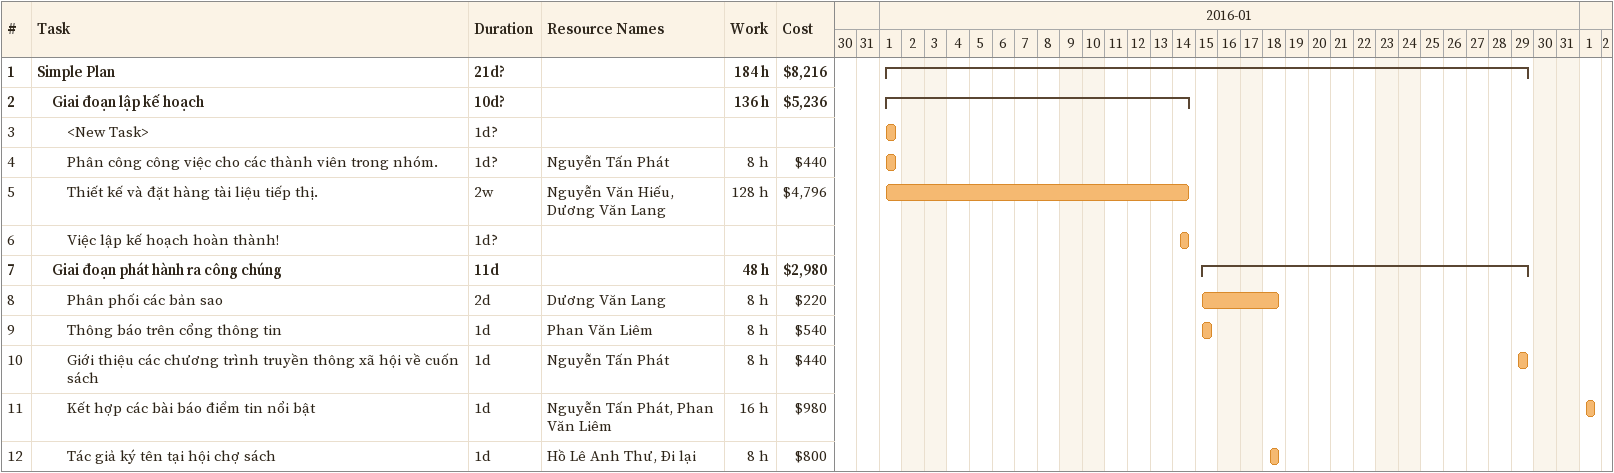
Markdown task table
| ID | Level | Task | Duration | Start | Finish | Resources | Work (h) | Cost ($) |
|---|---|---|---|---|---|---|---|---|
| 1 | 1 | **Simple Plan** | 21d? | 2016-01-01 | 2016-01-29 |  | 184 | 8216 |
| 2 | 2 | **Giai đoạn lập kế hoạch** | 10d? | 2016-01-01 | 2016-01-14 |  | 136 | 5236 |
| 3 | 3 | <New Task> | 1d? | 2016-01-01 | 2016-01-01 |  |  |  |
| 4 | 3 | Phân công công việc cho các thành viên trong nhóm. | 1d? | 2016-01-01 | 2016-01-01 | Nguyễn Tấn Phát | 8 | 440 |
| 5 | 3 | Thiết kế và đặt hàng tài liệu tiếp thị. | 2w | 2016-01-01 | 2016-01-14 | Nguyễn Văn Hiếu, Dương Văn Lang | 128 | 4796 |
| 6 | 3 | Việc lập kế hoạch hoàn thành! | 1d? | 2016-01-14 | 2016-01-14 |  |  |  |
| 7 | 2 | **Giai đoạn phát hành ra công chúng** | 11d | 2016-01-15 | 2016-01-29 |  | 48 | 2980 |
| 8 | 3 | Phân phối các bản sao | 2d | 2016-01-15 | 2016-01-18 | Dương Văn Lang | 8 | 220 |
| 9 | 3 | Thông báo trên cổng thông tin | 1d | 2016-01-15 | 2016-01-15 | Phan Văn Liêm | 8 | 540 |
| 10 | 3 | Giới thiệu các chương trình truyền thông xã hội về cuốn sách | 1d | 2016-01-29 | 2016-01-29 | Nguyễn Tấn Phát | 8 | 440 |
| 11 | 3 | Kết hợp các bài báo điểm tin nổi bật | 1d | 2016-02-01 | 2016-02-01 | Nguyễn Tấn Phát, Phan Văn Liêm | 16 | 980 |
| 12 | 3 | Tác giả ký tên tại hội chợ sách | 1d | 2016-01-18 | 2016-01-18 | Hồ Lê Anh Thư, Đi lại | 8 | 800 |
